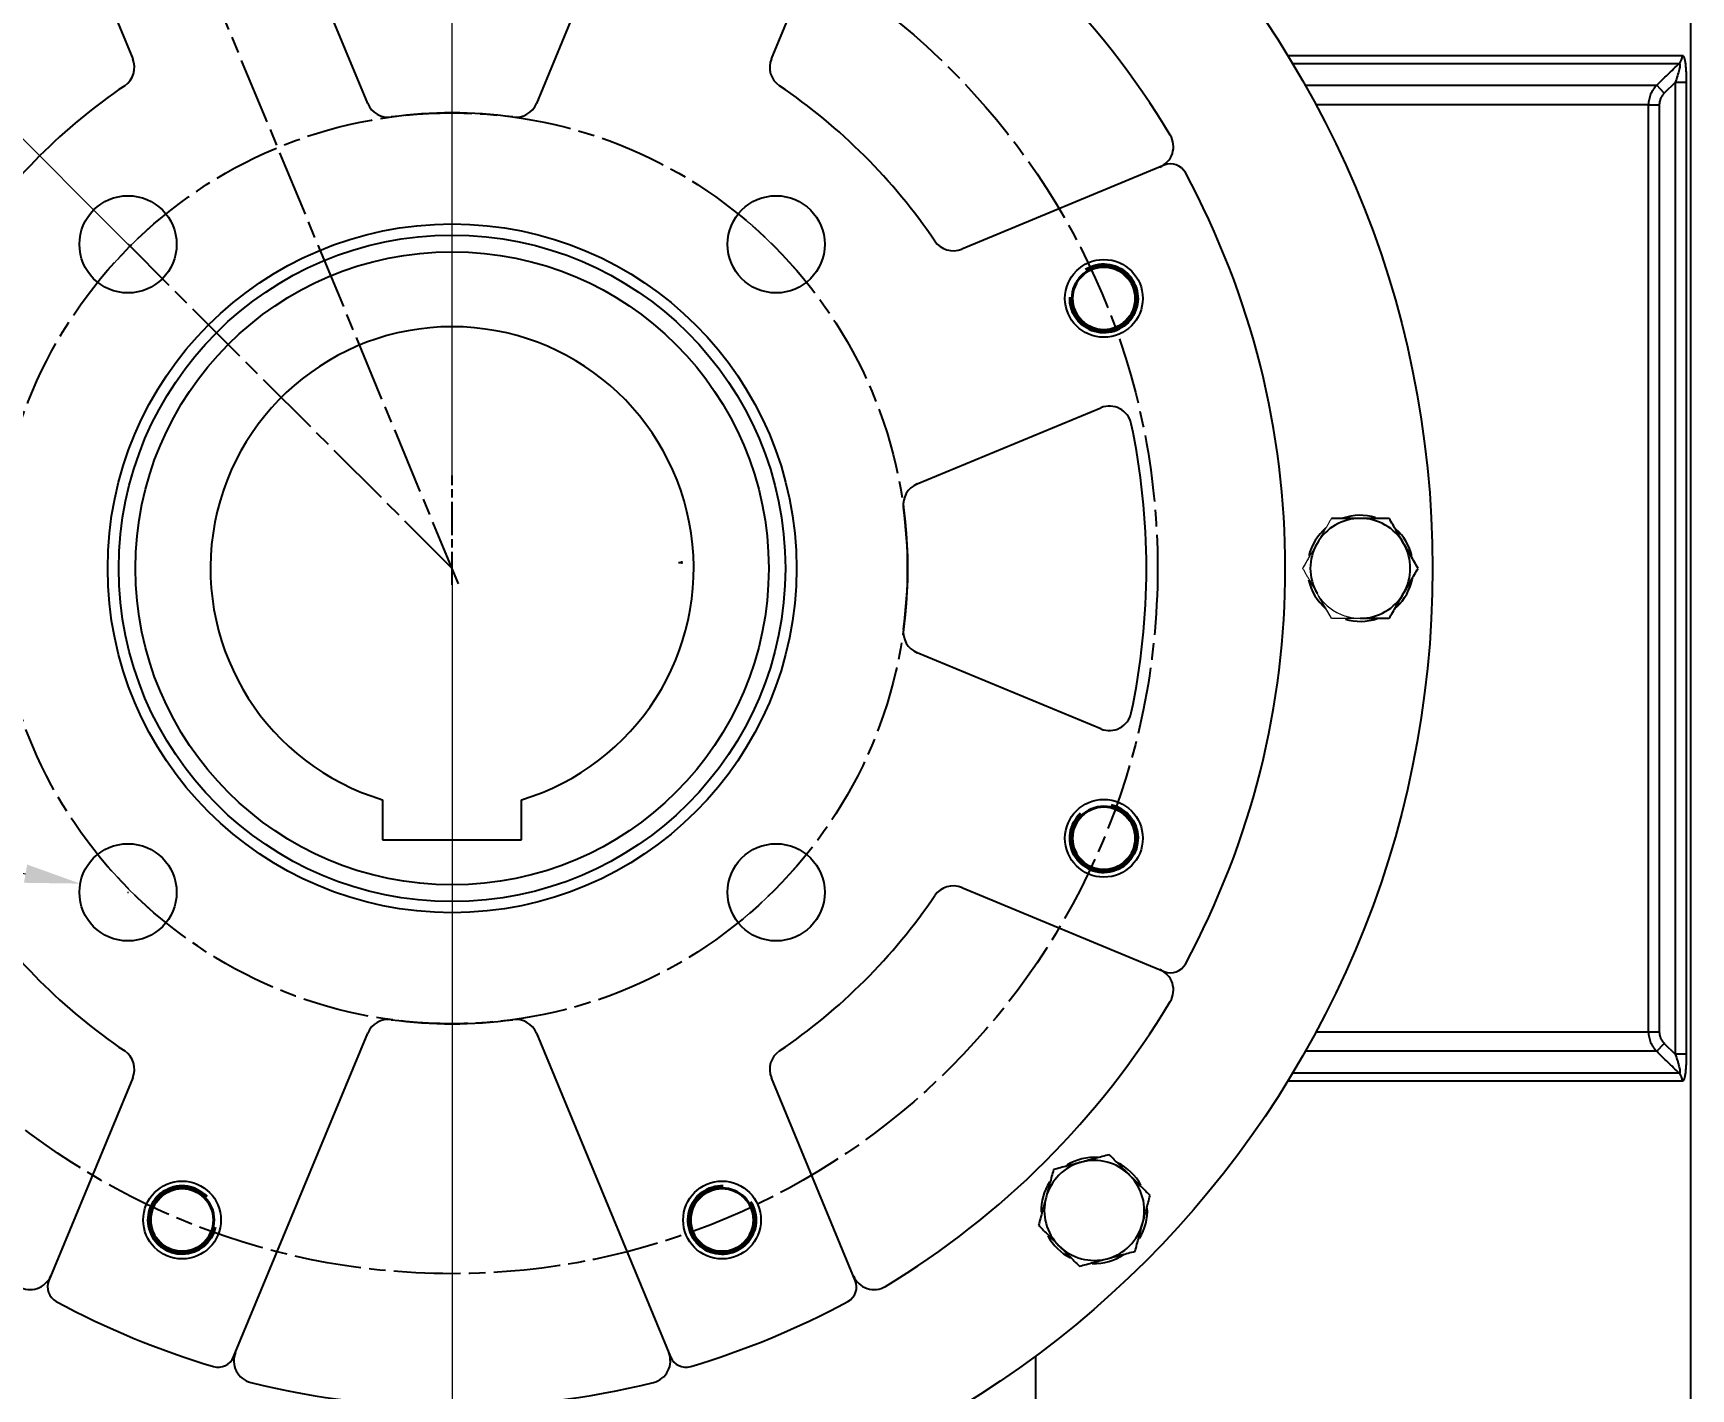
# Model space of a CAD drawing. Header units: millimetres. Extents: x 2104 to 4053, y 855 to 2233.
# Drawn here: x 3221.6 to 3520, y 1450.2 to 1694.3 of the extents above; entities that cross this region are included whole.
import ezdxf

# ---------------------------------------------------------------- set-up
doc = ezdxf.new("R2010")
doc.units = ezdxf.units.MM
doc.linetypes.add('AM_ISO08W050', pattern=[18, 12, -1.5, 3, -1.5])
doc.linetypes.add('AM_ISO08W050x2', pattern=[9, 6, -0.75, 1.5, -0.75])
for name, color, linetype, lineweight in [('AM_5', 3, 'Continuous', 25), ('AM_7', 4, 'AM_ISO08W050', 25), ('粗实线', 7, 'Continuous', 40)]:
    doc.layers.add(name, color=color, linetype=linetype, lineweight=lineweight)
doc.styles.add('SLDTEXTSTYLE1', font='txt.shx', dxfattribs={"width": 0.7, "bigfont": 'gbcbig.shx'})
doc.dimstyles.new('SLDDIMSTYLE12$0', dxfattribs={"dimtxt": 12, "dimasz": 10, "dimexe": 0, "dimexo": 0.0625, "dimgap": 0.875, "dimtad": 1, "dimdec": 1, "dimlfac": 1.8, "dimrnd": 1e-09, "dimzin": 12, "dimdsep": 46, "dimtxsty": 'SLDTEXTSTYLE1', "dimcen": 0.09, "dimdle": 8.16, "dimclrd": 3, "dimclre": 3, "dimadec": 0, "dimazin": 3, "dimtfac": 1, "dimtdec": 1, "dimtofl": 0, "dimtmove": 0, "dimatfit": 3, "dimfxl": 0, "dimfrac": 2, "dimtolj": 1, "dimlwd": 5, "dimlwe": 5, "dimarcsym": 0})
doc.dimstyles.new('SLDDIMSTYLE12$2', dxfattribs={"dimtxt": 12, "dimasz": 10, "dimexe": 0, "dimexo": 0.0625, "dimgap": 0.875, "dimtad": 1, "dimdec": 1, "dimlfac": 1.8, "dimrnd": 1e-09, "dimzin": 12, "dimdsep": 46, "dimtxsty": 'SLDTEXTSTYLE1', "dimcen": 0.09, "dimdle": 8.16, "dimclrd": 3, "dimclre": 3, "dimadec": 0, "dimazin": 3, "dimtfac": 1, "dimtdec": 1, "dimtofl": 0, "dimtmove": 0, "dimatfit": 3, "dimfxl": 0, "dimfrac": 2, "dimtolj": 1, "dimlwd": 5, "dimlwe": 5, "dimarcsym": 0})
doc.dimstyles.new('SLDDIMSTYLE12$3', dxfattribs={"dimtxt": 12, "dimasz": 10, "dimexe": 0, "dimexo": 0.0625, "dimgap": 0.875, "dimtad": 1, "dimdec": 1, "dimlfac": 1.8, "dimrnd": 1e-09, "dimzin": 12, "dimdsep": 46, "dimtxsty": 'SLDTEXTSTYLE1', "dimcen": 0.09, "dimdle": 8.16, "dimclrd": 3, "dimclre": 3, "dimadec": 0, "dimazin": 3, "dimtfac": 1, "dimtdec": 1, "dimtofl": 0, "dimtmove": 0, "dimatfit": 3, "dimfxl": 0, "dimfrac": 2, "dimtolj": 1, "dimlwd": 5, "dimlwe": 5, "dimarcsym": 0})

# ---------------------------------------------------------------- blocks, each defined once
blk = doc.blocks.new('*D47')
at = {"layer": 'AM_5', "color": 3, "linetype": 'Continuous', "lineweight": 5, "transparency": 16777216}
blk.add_line((3115.56, 1737.75), (3149.27, 1711.78), dxfattribs=at)
at = {"layer": 'AM_5', "color": 3, "lineweight": 5, "transparency": 16777216}
for p, q in [((3296.92, 1597.96), (3297.1, 1597.96)), ((3297.01, 1597.87), (3297.01, 1598.05))]:
    blk.add_line(p, q, dxfattribs=at)
at = {"layer": 'AM_5', "color": 3, "transparency": 16777216}
blk.add_solid([(3150.28, 1713.1), (3148.25, 1710.46), (3157.19, 1705.68)], dxfattribs=at)
at = {"layer": 'Defpoints', "color": 0, "transparency": 16777216}
for p in [(3157.19, 1705.68), (3436.83, 1490.24)]:
    blk.add_point(p, dxfattribs=at)
at = {"layer": 'AM_5', "color": 0, "transparency": 16777216, "insert": (3132.65, 1733.26), "char_height": 12, "attachment_point": 5, "rotation": 322.3888, "style": 'SLDTEXTSTYLE1'}
blk.add_mtext('\\A1;∅353', dxfattribs=at)
blk = doc.blocks.new('*D48')
at = {"layer": 'AM_5', "color": 3, "linetype": 'Continuous', "lineweight": 5, "transparency": 16777216}
blk.add_line((3093.15, 1707.19), (3176.25, 1662.66), dxfattribs=at)
at = {"layer": 'AM_5', "color": 3, "lineweight": 5, "transparency": 16777216}
for p, q in [((3296.92, 1597.96), (3297.1, 1597.96)), ((3297.01, 1597.87), (3297.01, 1598.05))]:
    blk.add_line(p, q, dxfattribs=at)
at = {"layer": 'AM_5', "color": 3, "transparency": 16777216}
blk.add_solid([(3177.04, 1664.13), (3175.46, 1661.2), (3185.07, 1657.94)], dxfattribs=at)
at = {"layer": 'Defpoints', "color": 0, "transparency": 16777216}
for p in [(3185.07, 1657.94), (3408.95, 1537.97)]:
    blk.add_point(p, dxfattribs=at)
at = {"layer": 'AM_5', "color": 0, "transparency": 16777216, "insert": (3110.74, 1705.57), "char_height": 12, "attachment_point": 5, "rotation": 331.8155, "style": 'SLDTEXTSTYLE1'}
blk.add_mtext('\\A1;∅254', dxfattribs=at)
blk = doc.blocks.new('*D50')
at = {"layer": 'AM_5', "color": 3, "linetype": 'Continuous', "lineweight": 5, "transparency": 16777216}
blk.add_line((3065.36, 1623.14), (3205.05, 1607.95), dxfattribs=at)
at = {"layer": 'AM_5', "color": 3, "lineweight": 5, "transparency": 16777216}
for p, q in [((3296.92, 1597.96), (3297.1, 1597.96)), ((3297.01, 1597.87), (3297.01, 1598.05))]:
    blk.add_line(p, q, dxfattribs=at)
at = {"layer": 'AM_5', "color": 3, "transparency": 16777216}
blk.add_solid([(3205.23, 1609.61), (3204.87, 1606.3), (3214.99, 1606.87)], dxfattribs=at)
at = {"layer": 'Defpoints', "color": 0, "transparency": 16777216}
for p in [(3214.99, 1606.87), (3379.02, 1589.04)]:
    blk.add_point(p, dxfattribs=at)
at = {"layer": 'AM_5', "color": 0, "transparency": 16777216, "insert": (3080.89, 1628.36), "char_height": 12, "attachment_point": 5, "rotation": 353.7965, "style": 'SLDTEXTSTYLE1'}
blk.add_mtext('\\A1;∅165', dxfattribs=at)
blk = doc.blocks.new('*D51')
at = {"layer": 'AM_5', "color": 3, "linetype": 'Continuous', "lineweight": 5, "transparency": 16777216}
blk.add_line((3056.35, 1572.84), (3220.22, 1542.98), dxfattribs=at)
at = {"layer": 'AM_5', "color": 3, "lineweight": 5, "transparency": 16777216}
for p, q in [((3238.58, 1539.62), (3238.76, 1539.62)), ((3238.67, 1539.53), (3238.67, 1539.71))]:
    blk.add_line(p, q, dxfattribs=at)
at = {"layer": 'AM_5', "color": 3, "transparency": 16777216}
blk.add_solid([(3220.52, 1544.62), (3219.93, 1541.34), (3230.06, 1541.19)], dxfattribs=at)
at = {"layer": 'Defpoints', "color": 0, "transparency": 16777216}
for p in [(3230.06, 1541.19), (3247.28, 1538.05)]:
    blk.add_point(p, dxfattribs=at)
at = {"layer": 'AM_5', "color": 0, "transparency": 16777216, "insert": (3077.04, 1576.06), "char_height": 12, "attachment_point": 5, "rotation": 349.6735, "style": 'SLDTEXTSTYLE1'}
blk.add_mtext('\\A1;4-M20', dxfattribs=at)
blk = doc.blocks.new('*D52')
at = {"layer": 'AM_5', "color": 3, "linetype": 'Continuous', "lineweight": 5, "transparency": 16777216}
for p, q in [((3297.01, 1597.9), (3297.01, 1395.38)), ((3451.01, 1395.38), (3307.01, 1395.38))]:
    blk.add_line(p, q, dxfattribs=at)
at = {"layer": 'AM_5', "color": 3, "lineweight": 5, "transparency": 16777216}
blk.add_line((3461.01, 1415.95), (3461.01, 1395.38), dxfattribs=at)
at = {"layer": 'AM_5', "color": 3, "transparency": 16777216}
for points in [[(3307.01, 1397.05), (3307.01, 1393.71), (3297.01, 1395.38)], [(3451.01, 1397.05), (3451.01, 1393.71), (3461.01, 1395.38)]]:
    blk.add_solid(points, dxfattribs=at)
at = {"layer": 'Defpoints', "color": 0, "transparency": 16777216}
for p in [(3297.01, 1597.96), (3461.01, 1416.01), (3297.01, 1395.38)]:
    blk.add_point(p, dxfattribs=at)
at = {"layer": 'AM_5', "color": 0, "transparency": 16777216, "insert": (3379.01, 1402.25), "char_height": 12, "attachment_point": 5, "style": 'SLDTEXTSTYLE1'}
blk.add_mtext('\\A1;165', dxfattribs=at)
blk = doc.blocks.new('*D62')
at = {"layer": 'AM_5', "color": 3, "lineweight": 5, "transparency": 16777216}
blk.add_line((3297.01, 1614.73), (3297.01, 1783.46), dxfattribs=at)
at = {"layer": 'AM_5', "color": 3, "linetype": 'Continuous', "lineweight": 5, "transparency": 16777216}
blk.add_line((3247.23, 1718.12), (3226.02, 1769.34), dxfattribs=at)
blk.add_arc((3297.01, 1597.96), 185.5, 93.089, 109.411, dxfattribs=at)
at = {"layer": 'AM_5', "color": 3, "transparency": 16777216}
for points in [[(3286.97, 1784.86), (3287.06, 1781.53), (3297.01, 1783.46)], [(3235.95, 1771.36), (3234.76, 1774.47), (3226.02, 1769.34)]]:
    blk.add_solid(points, dxfattribs=at)
at = {"layer": 'Defpoints', "color": 0, "transparency": 16777216}
for p in [(3272.79, 1781.87), (3247.26, 1718.06), (3297.01, 1614.67), (3297.01, 1594.96), (3298.16, 1595.19)]:
    blk.add_point(p, dxfattribs=at)
at = {"layer": 'AM_5', "color": 0, "transparency": 16777216, "insert": (3259.48, 1786.64), "char_height": 12, "attachment_point": 5, "rotation": 11.25, "style": 'SLDTEXTSTYLE1'}
blk.add_mtext('\\A1;22.5%%D', dxfattribs=at)
blk = doc.blocks.new('*D63')
at = {"layer": 'AM_5', "color": 3, "linetype": 'Continuous', "lineweight": 5, "transparency": 16777216}
blk.add_line((3297.01, 1614.73), (3297.01, 1815.22), dxfattribs=at)
at = {"layer": 'AM_5', "color": 3, "lineweight": 5, "transparency": 16777216}
blk.add_line((3238.63, 1656.34), (3143.38, 1751.59), dxfattribs=at)
at = {"layer": 'AM_5', "color": 3, "linetype": 'Continuous', "lineweight": 5, "transparency": 16777216}
blk.add_arc((3297.01, 1597.96), 217.26, 92.6374, 132.3626, dxfattribs=at)
at = {"layer": 'AM_5', "color": 3, "transparency": 16777216}
for points in [[(3286.97, 1816.66), (3287.05, 1813.33), (3297.01, 1815.22)], [(3151.76, 1757.29), (3149.46, 1759.7), (3143.38, 1751.59)]]:
    blk.add_solid(points, dxfattribs=at)
at = {"layer": 'Defpoints', "color": 0, "transparency": 16777216}
for p in [(3240.78, 1807.82), (3238.67, 1656.29), (3297.01, 1614.67), (3297.01, 1597.96), (3297.01, 1594.96)]:
    blk.add_point(p, dxfattribs=at)
at = {"layer": 'AM_5', "color": 0, "transparency": 16777216, "insert": (3200.91, 1800.45), "char_height": 12, "attachment_point": 5, "rotation": 25.3883, "style": 'SLDTEXTSTYLE1'}
blk.add_mtext('\\A1;45°', dxfattribs=at)
blk = doc.blocks.new('*U43')
at = {"layer": '粗实线', "linetype": 'ByBlock'}
blk.add_circle((-0.07, 0), 5.7, dxfattribs=at)
at = {"layer": '粗实线', "color": 3, "linetype": 'ByBlock'}
blk.add_arc((-0.07, 0), 6.09, 222.8944, 167.5618, dxfattribs=at)
blk = doc.blocks.new('*U44')
at = {"layer": '粗实线', "color": 0, "linetype": 'ByBlock', "lineweight": -2, "transparency": 16777216}
for p, rotation in [((18900.81, 8919.97), 45), ((18832.03, 8851.26), 90.00000000000001), ((19066.74, 8851.14), 315), ((18831.98, 8754.04), 135), ((19066.69, 8753.92), 270), ((18997.91, 8685.21), 225), ((18900.69, 8685.26), 180)]:
    blk.add_blockref('*U43', p, dxfattribs=dict(at, rotation=rotation))
blk.add_blockref('*U43', (18998.03, 8919.92), dxfattribs=at)

msp = doc.modelspace()

# ---------------------------------------------------------------- linework, layer by layer
at = {"color": 7, "linetype": 'Continuous', "lineweight": 25}
for p, q in [((3520.007, 1447.458), (3520.007, 1748.458)), ((3281.822, 1681.656), (3257.676, 1739.948)), ((3336.338, 1739.948), (3312.193, 1681.656)), ((3224.417, 1726.171), (3239.524, 1689.7)), ((3354.491, 1689.7), (3369.598, 1726.171)), ((3447.433, 1690.287), (3518.486, 1690.287)), ((3448.292, 1688.872), (3517.915, 1688.872)), ((3450.596, 1684.923), (3513.859, 1684.923)), ((3515.231, 1683.508), (3513.859, 1684.923)), ((3517.21, 1685.431), (3515.231, 1683.508)), ((3519.182, 1685.431), (3517.21, 1685.431)), ((3517.21, 1685.431), (3517.21, 1510.485)), ((3519.182, 1685.431), (3519.182, 1510.485)), ((3512.386, 1681.387), (3452.545, 1681.387)), ((3512.386, 1514.529), (3512.386, 1681.387)), ((3512.386, 1681.387), (3514.325, 1681.387)), ((3514.325, 1681.387), (3514.325, 1514.529)), ((3425.221, 1670.549), (3388.75, 1655.442)), ((3380.706, 1613.144), (3413.822, 1626.861)), ((3413.822, 1569.055), (3380.706, 1582.772)), ((3284.507, 1556.293), (3284.507, 1549.058)), ((3309.507, 1549.058), (3309.507, 1556.293)), ((3284.507, 1549.058), (3309.507, 1549.058)), ((3388.75, 1540.474), (3425.221, 1525.368)), ((3257.676, 1455.969), (3281.822, 1514.26)), ((3312.193, 1514.26), (3336.338, 1455.969)), ((3452.545, 1514.529), (3512.386, 1514.529)), ((3512.386, 1514.529), (3514.325, 1514.529)), ((3513.859, 1510.994), (3450.596, 1510.994)), ((3513.859, 1510.994), (3515.231, 1512.408)), ((3515.231, 1512.408), (3517.21, 1510.485)), ((3519.182, 1510.485), (3517.21, 1510.485)), ((3517.915, 1507.044), (3448.292, 1507.044)), ((3239.524, 1506.216), (3224.417, 1469.745)), ((3369.598, 1469.745), (3354.491, 1506.216)), ((3518.486, 1505.63), (3447.433, 1505.63)), ((3402.007, 1456.088), (3402.007, 1447.458))]:
    msp.add_line(p, q, dxfattribs=at)
at = {"color": 7, "linetype": 'Continuous'}
for q in [(3337.775, 1598.944), (3338.34, 1599.227)]:
    msp.add_line((3338.34, 1598.944), q, dxfattribs=at)
at = {"color": 144, "linetype": 'Continuous', "lineweight": 18}
msp.add_line((3455.311, 1588.958), (3452.961, 1593.03), dxfattribs=at)
at = {"color": 7, "linetype": 'Continuous', "lineweight": 25}
for centre, radius in [((3297.007, 1597.958), 176.5), ((3238.671, 1656.295), 8.75), ((3355.344, 1656.295), 8.75), ((3297.007, 1597.958), 62), ((3297.007, 1597.958), 60), ((3297.007, 1597.958), 57), ((3414.34, 1646.559), 7), ((3414.34, 1549.357), 7), ((3238.671, 1539.622), 8.75), ((3355.344, 1539.622), 8.75), ((3248.407, 1480.625), 7), ((3345.608, 1480.625), 7)]:
    msp.add_circle(centre, radius, dxfattribs=at)
for centre, radius, start, end in [((3297.007, 1597.958), 151, 31.10722, 58.89278), ((3235.828, 1688.17), 4, 304.14428, 22.5), ((3358.187, 1688.17), 4, 157.5, 235.85572), ((3516.459, 1690.282), 2.027, 315.92442, 0.12439), ((3297.007, 1597.958), 105, 124.14428, 145.85572), ((3297.007, 1597.958), 105, 34.14428, 55.85572), ((3285.517, 1683.187), 4, 202.5, 277.67818), ((3308.498, 1683.187), 4, 262.32182, 337.5), ((3297.007, 1597.958), 82, 82.32182, 97.67818), ((3422.869, 1673.904), 4, 292.5, 31.10722), ((3426.369, 1667.777), 3, 28.3567, 112.5), ((3297.007, 1597.958), 150, 331.6433, 28.3567), ((3387.219, 1659.138), 4, 214.14428, 292.5), ((3297.007, 1597.958), 43.5, 286.69975, 253.30025), ((3415.353, 1623.166), 4, 12.02432, 112.5), ((3297.007, 1597.958), 125, 347.97568, 12.02432), ((3382.236, 1609.449), 4, 112.5, 187.67818), ((3297.007, 1597.958), 82, 352.32182, 7.67818), ((3460.507, 1597.958), 9, 90, 150), ((3460.507, 1597.958), 9.55, 73.41073, 109.16194), ((3460.507, 1597.958), 9, 30, 90), ((3460.507, 1597.958), 9.55, 130.46003, 166.31319), ((3460.507, 1597.958), 9.55, 13.51521, 47.78984), ((3460.507, 1597.958), 9, 150, 210), ((3460.507, 1597.958), 9, 330, 30), ((3460.507, 1597.958), 9.55, 192.65879, 229.53997), ((3460.507, 1597.958), 9.55, 312.8059, 349.1982), ((3460.507, 1597.958), 9, 270, 330), ((3460.507, 1597.958), 9.55, 253.69476, 288.28049), ((3382.236, 1586.468), 4, 172.32182, 247.5), ((3415.353, 1572.751), 4, 247.5, 347.97568), ((3387.219, 1536.779), 4, 67.5, 145.85572), ((3297.007, 1597.958), 105, 214.14428, 235.85572), ((3297.007, 1597.958), 105, 304.14428, 325.85572), ((3422.869, 1522.012), 4, 328.89278, 67.5), ((3426.369, 1528.139), 3, 247.5, 331.6433), ((3297.007, 1597.958), 151, 301.10722, 328.89278), ((3285.517, 1512.729), 4, 82.32182, 157.5), ((3297.007, 1597.958), 82, 262.32182, 277.67818), ((3308.498, 1512.729), 4, 22.5, 97.67818), ((3235.828, 1507.747), 4, 337.5, 55.85572), ((3358.187, 1507.747), 4, 124.14428, 202.5), ((3516.459, 1505.634), 2.027, 359.87561, 44.07558), ((3412.619, 1482.346), 9, 105, 165), ((3412.619, 1482.346), 9.55, 85.9144, 121.31319), ((3412.619, 1482.346), 9, 45, 105), ((3412.619, 1482.346), 9.55, 28.41073, 64.16194), ((3412.619, 1482.346), 9.55, 147.65879, 181.76773), ((3412.619, 1482.346), 9, 345, 45), ((3412.619, 1482.346), 9, 165, 225), ((3412.619, 1482.346), 9.55, 328.51521, 2.78984), ((3412.619, 1482.346), 9.55, 208.69476, 243.28049), ((3412.619, 1482.346), 9, 285, 345), ((3412.619, 1482.346), 9, 225, 285), ((3412.619, 1482.346), 9.55, 267.8059, 304.1982), ((3221.061, 1472.096), 4, 238.89278, 337.5), ((3227.188, 1468.597), 3, 157.5, 241.6433), ((3366.827, 1468.597), 3, 298.3567, 22.5), ((3372.954, 1472.096), 4, 202.5, 301.10722), ((3297.007, 1597.958), 150, 241.6433, 253.3567), ((3297.007, 1597.958), 150, 286.6433, 298.3567), ((3261.712, 1455.258), 4, 157.5, 256.10722), ((3332.303, 1455.258), 4, 283.89278, 22.5), ((3254.905, 1457.117), 3, 253.3567, 337.5), ((3339.11, 1457.117), 3, 202.5, 286.6433), ((3297.007, 1597.958), 151, 256.10722, 283.89278)]:
    msp.add_arc(centre, radius, start, end, dxfattribs=at)
at = {"color": 144, "linetype": 'Continuous', "lineweight": 18}
for start, end in [(128.91177, 141.08823), (38.91177, 51.08823), (218.91177, 231.08823), (308.91177, 321.08823)]:
    msp.add_arc((3297.007, 1597.958), 82, start, end, dxfattribs=at)
for points, knots in [([(3447.433, 1690.287), (3447.46, 1690.241), (3447.515, 1690.153), (3447.595, 1690.021), (3447.673, 1689.894), (3447.747, 1689.773), (3447.817, 1689.657), (3447.902, 1689.517), (3448, 1689.356), (3448.106, 1689.18), (3448.204, 1689.017), (3448.263, 1688.92), (3448.292, 1688.872)], [0, 0, 0, 0, 0.0916949, 0.1800589, 0.2651099, 0.3468692, 0.4253622, 0.5006181, 0.6332926, 0.7605673, 0.8827044, 1, 1, 1, 1]), ([(3450.938, 1684.317), (3450.907, 1684.371), (3450.847, 1684.478), (3450.76, 1684.633), (3450.676, 1684.781), (3450.623, 1684.876), (3450.596, 1684.923)], [0, 0, 0, 0, 0.2555394, 0.5073336, 0.7554598, 1, 1, 1, 1]), ([(3455.311, 1606.958), (3455.223, 1606.805), (3455.047, 1606.5), (3454.784, 1606.045), (3454.525, 1605.596), (3454.268, 1605.151), (3453.952, 1604.604), (3453.579, 1603.956), (3453.146, 1603.206), (3452.858, 1602.708), (3452.713, 1602.458)], [0, 0, 0, 0, 0.1034251, 0.2050088, 0.3050798, 0.4040046, 0.502187, 0.6697435, 0.8346755, 1, 1, 1, 1]), ([(3452.713, 1602.458), (3452.627, 1602.308), (3452.454, 1602.009), (3452.196, 1601.56), (3451.937, 1601.112), (3451.676, 1600.661), (3451.359, 1600.113), (3450.986, 1599.466), (3450.553, 1598.715), (3450.262, 1598.213), (3450.115, 1597.958)], [0, 0, 0, 0, 0.0994159, 0.1982438, 0.2971571, 0.3968095, 0.4978253, 0.6618406, 0.8286665, 1, 1, 1, 1]), ([(3450.115, 1597.958), (3450.204, 1597.805), (3450.38, 1597.5), (3450.642, 1597.045), (3450.902, 1596.596), (3451.158, 1596.151), (3451.474, 1595.604), (3451.849, 1594.957), (3452.282, 1594.206), (3452.569, 1593.708), (3452.713, 1593.458)], [0, 0, 0, 0, 0.1034251, 0.2050088, 0.3050798, 0.4040046, 0.502187, 0.6697435, 0.8346755, 1, 1, 1, 1]), ([(3452.713, 1593.458), (3452.762, 1593.375), (3452.861, 1593.208), (3453.018, 1592.965), (3453.182, 1592.727), (3453.353, 1592.495), (3453.532, 1592.268), (3453.719, 1592.047), (3453.912, 1591.832), (3454.323, 1591.404), (3454.996, 1590.809), (3455.994, 1590.141), (3457.072, 1589.61), (3458.015, 1589.295), (3458.781, 1589.119), (3459.352, 1589.026), (3459.928, 1588.969), (3460.314, 1588.962), (3460.507, 1588.958)], [0, 0, 0, 0, 0.0308228, 0.0615517, 0.0922184, 0.1228548, 0.1534928, 0.1841646, 0.2149018, 0.2457363, 0.3728489, 0.5000156, 0.6271282, 0.7542949, 0.815839, 0.8771341, 0.9384359, 1, 1, 1, 1]), ([(3455.311, 1588.958), (3455.492, 1588.958), (3455.848, 1588.958), (3456.378, 1588.958), (3456.898, 1588.958), (3457.407, 1588.958), (3458.034, 1588.958), (3458.782, 1588.958), (3459.648, 1588.958), (3460.222, 1588.958), (3460.507, 1588.958)], [0, 0, 0, 0, 0.1050351, 0.2077333, 0.3081183, 0.4062152, 0.502051, 0.6705428, 0.8364635, 1, 1, 1, 1]), ([(3450.596, 1510.994), (3450.417, 1510.678), (3450.053, 1510.038), (3449.489, 1509.065), (3448.901, 1508.063), (3448.497, 1507.387), (3448.292, 1507.044)], [0, 0, 0, 0, 0.2393557, 0.4857945, 0.7393359, 1, 1, 1, 1]), ([(3450.596, 1510.994), (3450.623, 1511.041), (3450.676, 1511.135), (3450.76, 1511.284), (3450.847, 1511.438), (3450.907, 1511.546), (3450.938, 1511.6)], [0, 0, 0, 0, 0.2445402, 0.4926664, 0.7444606, 1, 1, 1, 1]), ([(3448.292, 1507.044), (3448.273, 1507.013), (3448.234, 1506.949), (3448.172, 1506.846), (3448.106, 1506.737), (3448.036, 1506.62), (3447.962, 1506.497), (3447.866, 1506.339), (3447.743, 1506.138), (3447.592, 1505.89), (3447.487, 1505.719), (3447.433, 1505.63)], [0, 0, 0, 0, 0.0778796, 0.157879, 0.2400919, 0.3246048, 0.4114977, 0.5008436, 0.6541576, 0.8204818, 1, 1, 1, 1])]:
    msp.add_open_spline(points, degree=3, knots=knots, dxfattribs=at)
at = {"color": 7, "linetype": 'Continuous', "lineweight": 25}
for points, knots in [([(3518.486, 1690.287), (3518.498, 1690.286), (3518.524, 1690.284), (3518.561, 1690.269), (3518.597, 1690.245), (3518.632, 1690.212), (3518.683, 1690.147), (3518.749, 1690.028), (3518.823, 1689.826), (3518.889, 1689.576), (3518.966, 1689.192), (3519.043, 1688.636), (3519.109, 1687.89), (3519.147, 1687.186), (3519.169, 1686.547), (3519.18, 1685.994), (3519.182, 1685.62), (3519.182, 1685.431)], [0, 0, 0, 0, 0.0252348, 0.0502844, 0.0752329, 0.1001656, 0.1251677, 0.1873314, 0.2505247, 0.3122642, 0.3758795, 0.5008118, 0.6220811, 0.7499879, 0.8318051, 0.9149597, 1, 1, 1, 1]), ([(3513.859, 1684.923), (3514.523, 1685.569), (3515.877, 1686.885), (3517.228, 1688.202), (3517.915, 1688.872)], [0, 0, 0, 0, 0.49136865, 1, 1, 1, 1]), ([(3517.915, 1688.872), (3517.963, 1688.888), (3517.997, 1688.872), (3518.04, 1688.776), (3518.047, 1688.696), (3518.038, 1688.488), (3518.022, 1688.359), (3517.971, 1688.072), (3517.937, 1687.911), (3517.815, 1687.399), (3517.711, 1687.025), (3517.475, 1686.237), (3517.347, 1685.836), (3517.21, 1685.431)], [0, 0, 0, 0, 0.125, 0.125, 0.25, 0.25, 0.375, 0.375, 0.5, 0.5, 0.75, 0.75, 1, 1, 1, 1]), ([(3513.859, 1684.923), (3513.627, 1684.692), (3513.416, 1684.437), (3513.052, 1683.895), (3512.898, 1683.609), (3512.645, 1683.005), (3512.548, 1682.686), (3512.419, 1682.045), (3512.386, 1681.719), (3512.386, 1681.387)], [0, 0, 0, 0, 0.25, 0.25, 0.5, 0.5, 0.75, 0.75, 1, 1, 1, 1]), ([(3515.231, 1683.508), (3515.19, 1683.468), (3515.11, 1683.387), (3514.999, 1683.259), (3514.895, 1683.126), (3514.799, 1682.987), (3514.711, 1682.843), (3514.632, 1682.694), (3514.543, 1682.501), (3514.454, 1682.262), (3514.38, 1681.976), (3514.333, 1681.683), (3514.328, 1681.486), (3514.325, 1681.387)], [0, 0, 0, 0, 0.072376, 0.1440729, 0.2153164, 0.2863365, 0.3573653, 0.4286348, 0.5003747, 0.6261247, 0.7504456, 0.8746363, 1, 1, 1, 1]), ([(3460.507, 1606.958), (3459.633, 1606.958), (3458.764, 1606.958), (3457.032, 1606.958), (3456.17, 1606.958), (3455.311, 1606.958)], [0, 0, 0, 0, 0.5, 0.5, 1, 1, 1, 1]), ([(3465.704, 1606.958), (3464.845, 1606.958), (3463.983, 1606.958), (3462.251, 1606.958), (3461.382, 1606.958), (3460.507, 1606.958)], [0, 0, 0, 0, 0.5, 0.5, 1, 1, 1, 1]), ([(3468.302, 1602.458), (3467.865, 1603.215), (3467.43, 1603.968), (3466.564, 1605.468), (3466.133, 1606.214), (3465.704, 1606.958)], [0, 0, 0, 0, 0.5, 0.5, 1, 1, 1, 1]), ([(3470.9, 1597.958), (3470.47, 1598.702), (3470.039, 1599.448), (3469.174, 1600.948), (3468.739, 1601.701), (3468.302, 1602.458)], [0, 0, 0, 0, 0.5, 0.5, 1, 1, 1, 1]), ([(3468.302, 1593.458), (3468.739, 1594.215), (3469.174, 1594.968), (3470.039, 1596.468), (3470.47, 1597.214), (3470.9, 1597.958)], [0, 0, 0, 0, 0.5, 0.5, 1, 1, 1, 1]), ([(3465.704, 1588.958), (3466.133, 1589.702), (3466.564, 1590.448), (3467.43, 1591.948), (3467.865, 1592.701), (3468.302, 1593.458)], [0, 0, 0, 0, 0.5, 0.5, 1, 1, 1, 1]), ([(3460.507, 1588.958), (3461.382, 1588.958), (3462.251, 1588.958), (3463.983, 1588.958), (3464.845, 1588.958), (3465.704, 1588.958)], [0, 0, 0, 0, 0.5, 0.5, 1, 1, 1, 1]), ([(3512.386, 1514.529), (3512.386, 1514.198), (3512.42, 1513.865), (3512.55, 1513.222), (3512.646, 1512.91), (3512.835, 1512.457), (3512.907, 1512.307), (3513.063, 1512.018), (3513.147, 1511.879), (3513.42, 1511.475), (3513.626, 1511.225), (3513.859, 1510.994)], [0, 0, 0, 0, 0.25, 0.25, 0.5, 0.5, 0.625, 0.625, 0.75, 0.75, 1, 1, 1, 1]), ([(3514.325, 1514.529), (3514.326, 1514.472), (3514.328, 1514.359), (3514.343, 1514.191), (3514.367, 1514.024), (3514.401, 1513.859), (3514.445, 1513.696), (3514.498, 1513.534), (3514.576, 1513.337), (3514.688, 1513.108), (3514.844, 1512.857), (3515.023, 1512.621), (3515.161, 1512.479), (3515.231, 1512.408)], [0, 0, 0, 0, 0.0718918, 0.1432382, 0.2142798, 0.2852606, 0.3564249, 0.4280154, 0.5002702, 0.6252464, 0.7493677, 0.8738755, 1, 1, 1, 1]), ([(3517.915, 1507.044), (3517.228, 1507.714), (3515.877, 1509.032), (3514.523, 1510.347), (3513.859, 1510.994)], [0, 0, 0, 0, 0.5086313, 1, 1, 1, 1]), ([(3517.21, 1510.485), (3517.348, 1510.076), (3517.477, 1509.674), (3517.653, 1509.087), (3517.708, 1508.893), (3517.81, 1508.522), (3517.857, 1508.343), (3517.937, 1508.003), (3517.972, 1507.842), (3518.022, 1507.555), (3518.038, 1507.427), (3518.047, 1507.219), (3518.04, 1507.14), (3517.997, 1507.044), (3517.962, 1507.028), (3517.915, 1507.044)], [0, 0, 0, 0, 0.25, 0.25, 0.375, 0.375, 0.5, 0.5, 0.625, 0.625, 0.75, 0.75, 0.875, 0.875, 1, 1, 1, 1]), ([(3519.182, 1510.485), (3519.182, 1510.39), (3519.182, 1510.202), (3519.179, 1509.921), (3519.174, 1509.644), (3519.168, 1509.372), (3519.16, 1509.103), (3519.143, 1508.648), (3519.109, 1508.03), (3519.043, 1507.282), (3518.966, 1506.726), (3518.889, 1506.341), (3518.823, 1506.091), (3518.749, 1505.889), (3518.676, 1505.756), (3518.609, 1505.679), (3518.549, 1505.637), (3518.507, 1505.632), (3518.486, 1505.63)], [0, 0, 0, 0, 0.0426449, 0.0847598, 0.1264096, 0.1676609, 0.2085827, 0.2492454, 0.3773817, 0.4988975, 0.6240178, 0.6875956, 0.7493136, 0.8124478, 0.8745662, 0.9162784, 0.9579574, 1, 1, 1, 1]), ([(3415.309, 1492.384), (3414.479, 1492.162), (3413.647, 1491.939), (3411.975, 1491.491), (3411.135, 1491.266), (3410.29, 1491.04)], [0, 0, 0, 0, 0.5, 0.5, 1, 1, 1, 1]), ([(3418.983, 1488.71), (3418.365, 1489.328), (3417.75, 1489.943), (3416.526, 1491.168), (3415.917, 1491.777), (3415.309, 1492.384)], [0, 0, 0, 0, 0.5, 0.5, 1, 1, 1, 1]), ([(3405.271, 1489.695), (3405.049, 1488.865), (3404.826, 1488.033), (3404.377, 1486.36), (3404.152, 1485.52), (3403.926, 1484.676)], [0, 0, 0, 0, 0.5, 0.5, 1, 1, 1, 1]), ([(3410.29, 1491.04), (3409.446, 1490.813), (3408.606, 1490.588), (3406.933, 1490.14), (3406.101, 1489.917), (3405.271, 1489.695)], [0, 0, 0, 0, 0.5, 0.5, 1, 1, 1, 1]), ([(3422.658, 1485.036), (3422.05, 1485.643), (3421.441, 1486.253), (3420.217, 1487.477), (3419.602, 1488.092), (3418.983, 1488.71)], [0, 0, 0, 0, 0.5, 0.5, 1, 1, 1, 1]), ([(3403.926, 1484.676), (3403.7, 1483.831), (3403.475, 1482.991), (3403.027, 1481.319), (3402.804, 1480.486), (3402.581, 1479.657)], [0, 0, 0, 0, 0.5, 0.5, 1, 1, 1, 1]), ([(3421.313, 1480.017), (3421.539, 1480.861), (3421.764, 1481.701), (3422.212, 1483.374), (3422.435, 1484.206), (3422.658, 1485.036)], [0, 0, 0, 0, 0.5, 0.5, 1, 1, 1, 1]), ([(3402.581, 1479.657), (3403.189, 1479.049), (3403.798, 1478.44), (3405.022, 1477.215), (3405.637, 1476.6), (3406.255, 1475.982)], [0, 0, 0, 0, 0.5, 0.5, 1, 1, 1, 1]), ([(3419.968, 1474.998), (3420.19, 1475.828), (3420.413, 1476.66), (3420.861, 1478.332), (3421.086, 1479.172), (3421.313, 1480.017)], [0, 0, 0, 0, 0.5, 0.5, 1, 1, 1, 1]), ([(3406.255, 1475.982), (3406.874, 1475.364), (3407.489, 1474.749), (3408.713, 1473.525), (3409.322, 1472.915), (3409.93, 1472.308)], [0, 0, 0, 0, 0.5, 0.5, 1, 1, 1, 1]), ([(3414.949, 1473.653), (3415.793, 1473.879), (3416.633, 1474.104), (3418.306, 1474.552), (3419.138, 1474.775), (3419.968, 1474.998)], [0, 0, 0, 0, 0.5, 0.5, 1, 1, 1, 1]), ([(3409.93, 1472.308), (3410.759, 1472.53), (3411.592, 1472.753), (3413.264, 1473.202), (3414.104, 1473.427), (3414.949, 1473.653)], [0, 0, 0, 0, 0.5, 0.5, 1, 1, 1, 1])]:
    msp.add_open_spline(points, degree=3, knots=knots, dxfattribs=at)
at = {"color": 7, "linetype": 'Continuous'}
msp.add_point((3338.34, 1598.944), dxfattribs=at)
at = {"layer": 'AM_7'}
for p, q in [((3298.156, 1595.187), (3247.259, 1718.063)), ((3297.007, 1597.958), (3238.671, 1656.295))]:
    msp.add_line(p, q, dxfattribs=at)
at = {"layer": 'AM_7', "linetype": 'AM_ISO08W050x2'}
msp.add_line((3297.007, 1594.958), (3297.007, 1614.671), dxfattribs=at)
at = {"layer": 'AM_7'}
for radius in [127, 82]:
    msp.add_circle((3297.007, 1597.958), radius, dxfattribs=at)

# ---------------------------------------------------------------- block references
at = {"layer": '粗实线', "linetype": 'ByBlock'}
msp.add_blockref('*U44', (-15652.352, -7204.632), dxfattribs=at)

# ---------------------------------------------------------------- dimensions: what is measured, and where the dimension line sits
at = {"layer": 'AM_5'}
dim = msp.add_angular_dim_2l(base=(3240.775, 1807.819), line1=((3297.007, 1594.958), (3297.007, 1614.671)), line2=((3297.007, 1597.958), (3238.671, 1656.295)), dimstyle='SLDDIMSTYLE12$2', override={"dimlfac": 1}, dxfattribs=at)
dim.commit()
dim.dimension.update_dxf_attribs({"geometry": '*D63', "text_midpoint": (3203.856, 1794.24), "dimtype": 162})
dim = msp.add_angular_dim_2l(base=(3272.794, 1781.874), line1=((3298.156, 1595.187), (3247.259, 1718.063)), line2=((3297.007, 1594.958), (3297.007, 1614.671)), text='22.5%%D', dimstyle='SLDDIMSTYLE12$2', override={"dimlfac": 1, "dimpost": ''}, dxfattribs=at)
dim.commit()
dim.dimension.update_dxf_attribs({"geometry": '*D62', "text_midpoint": (3259.476, 1786.64)})
dim = msp.add_diameter_dim_2p(p1=(3436.826, 1490.24), p2=(3157.189, 1705.676), dimstyle='SLDDIMSTYLE12$3', override={"dimlfac": 1}, dxfattribs=at)
dim.commit()
dim.dimension.update_dxf_attribs({"geometry": '*D47', "text_midpoint": (3132.649, 1733.261)})
for p1, p2, picture, middle in [((3408.949, 1537.975), (3185.066, 1657.942), '*D48', (3107.497, 1699.507)), ((3379.024, 1589.043), (3214.991, 1606.873), '*D50', (3080.151, 1621.53))]:
    dim = msp.add_diameter_dim_2p(p1=p1, p2=p2, dimstyle='SLDDIMSTYLE12$3', override={"dimlfac": 1}, dxfattribs=at)
    dim.commit()
    dim.dimension.update_dxf_attribs({"geometry": picture, "text_midpoint": middle, "dimtype": 163})
dim = msp.add_linear_dim(base=(3297.007, 1395.38), p1=(3461.007, 1416.014), p2=(3297.007, 1597.958), text='165', dimstyle='SLDDIMSTYLE12$0', override={"dimlfac": 1, "dimpost": ''}, dxfattribs=at)
dim.commit()
dim.dimension.update_dxf_attribs({"geometry": '*D52', "text_midpoint": (3379.007, 1402.255)})
dim = msp.add_diameter_dim_2p(p1=(3247.279, 1538.053), p2=(3230.063, 1541.19), text='4-M20', dimstyle='SLDDIMSTYLE12$3', override={"dimlfac": 1, "dimpost": ''}, dxfattribs=at)
dim.commit()
dim.dimension.update_dxf_attribs({"geometry": '*D51', "text_midpoint": (3075.807, 1569.297), "dimtype": 163})

doc.saveas('drawing.dxf')
